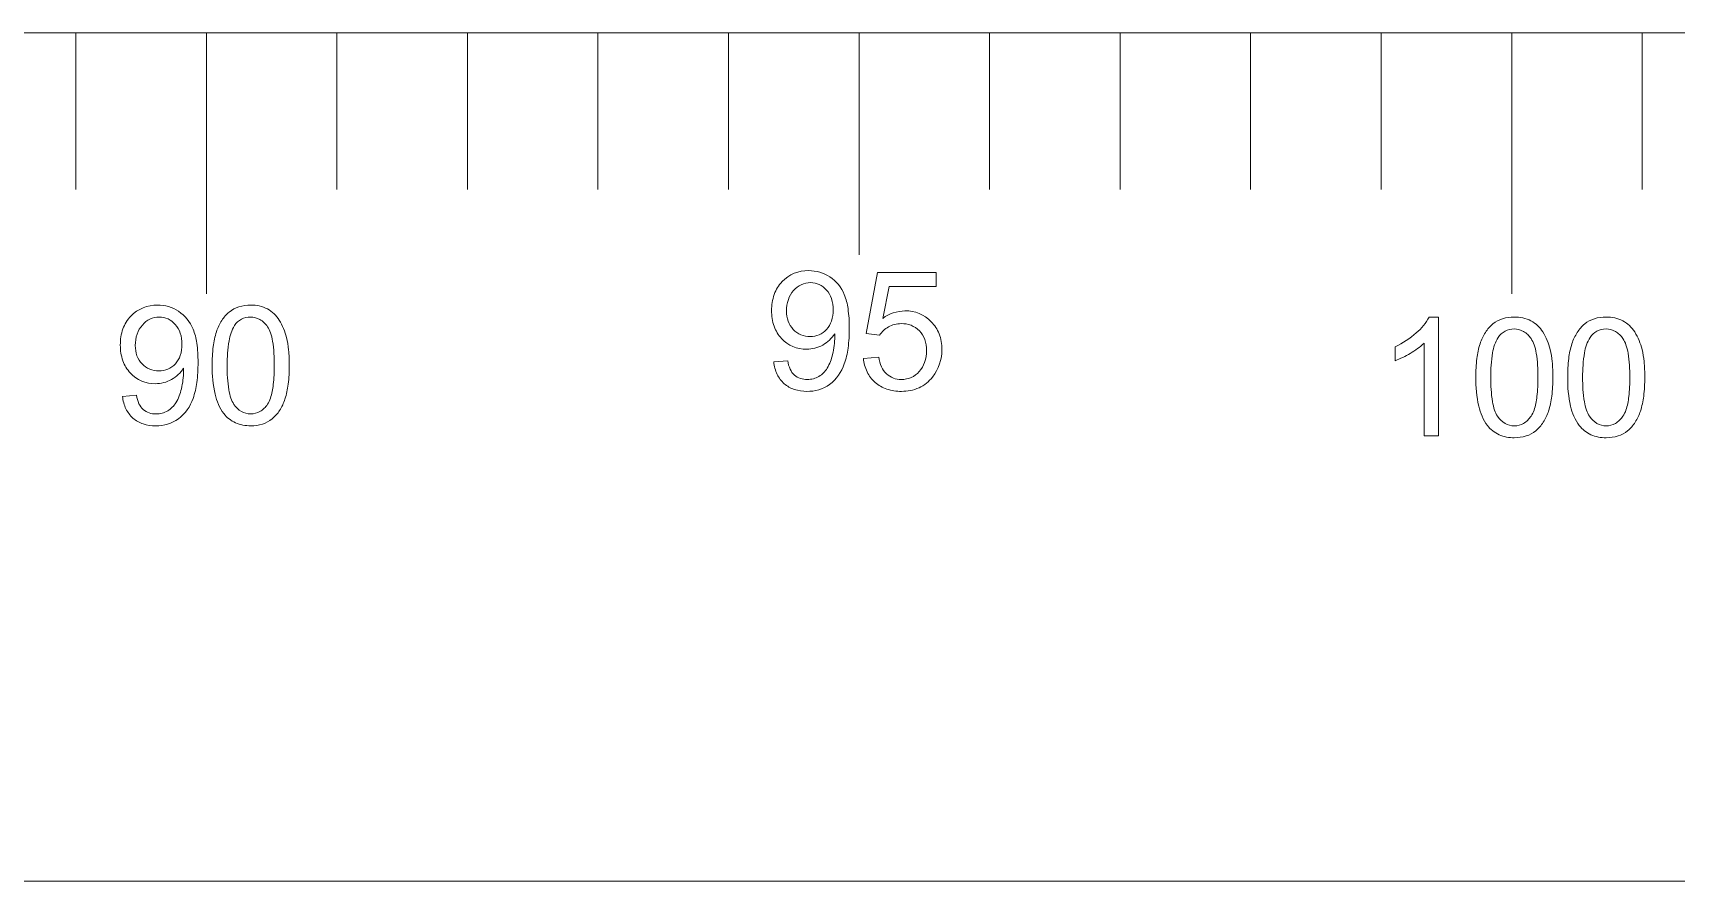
# Model space of a CAD drawing. Header units: centimetres. Extents: x -133 to 20, y 13 to 74.
# Drawn here: x -41.21 to -28.62, y 13.49 to 19.99 of the extents above; entities that cross this region are included whole.
import ezdxf

# ---------------------------------------------------------------- set-up
doc = ezdxf.new("R2010")
doc.units = ezdxf.units.CM
doc.header["$MEASUREMENT"] = 0
doc.layers.add('layer 1', color=7, linetype='Continuous')

msp = doc.modelspace()

# ---------------------------------------------------------------- linework, layer by layer
at = {"layer": 'layer 1', "color": 250, "lineweight": 9}
msp.add_open_spline([(20.11852, 13.49227), (20.11852, 13.49227), (20.11852, 19.99227), (20.11852, 19.99227), (20.11852, 19.99227), (20.11852, 19.99227), (-129.88148, 19.99227), (-129.88148, 19.99227), (-129.88148, 19.99227), (-129.88148, 19.99227), (-129.88148, 13.49227), (-129.88148, 13.49227), (-129.88148, 13.49227), (-129.88148, 13.49227), (20.11852, 13.49227), (20.11852, 13.49227)], degree=3, knots=[0, 0, 0, 0, 0.2, 0.2, 0.2, 0.2, 0.4, 0.4, 0.4, 0.4, 0.6, 0.6, 0.6, 0.6, 1, 1, 1, 1], dxfattribs=at)
at = {"layer": 'layer 1', "color": 21, "lineweight": 9}
for points in [[(-40.88148, 19.99227), (-40.88148, 19.99227), (-40.88148, 18.79227), (-40.88148, 18.79227)], [(-39.88148, 19.99227), (-39.88148, 19.99227), (-39.88148, 17.99227), (-39.88148, 17.99227)], [(-38.88148, 19.99227), (-38.88148, 19.99227), (-38.88148, 18.79227), (-38.88148, 18.79227)], [(-37.88148, 19.99227), (-37.88148, 19.99227), (-37.88148, 18.79227), (-37.88148, 18.79227)], [(-36.88148, 19.99227), (-36.88148, 19.99227), (-36.88148, 18.79227), (-36.88148, 18.79227)], [(-35.88148, 19.99227), (-35.88148, 19.99227), (-35.88148, 18.79227), (-35.88148, 18.79227)], [(-34.88148, 19.99227), (-34.88148, 19.99227), (-34.88148, 18.29227), (-34.88148, 18.29227)], [(-33.88148, 19.99227), (-33.88148, 19.99227), (-33.88148, 18.79227), (-33.88148, 18.79227)], [(-32.88148, 19.99227), (-32.88148, 19.99227), (-32.88148, 18.79227), (-32.88148, 18.79227)], [(-31.88148, 19.99227), (-31.88148, 19.99227), (-31.88148, 18.79227), (-31.88148, 18.79227)], [(-30.88148, 19.99227), (-30.88148, 19.99227), (-30.88148, 18.79227), (-30.88148, 18.79227)], [(-29.88148, 19.99227), (-29.88148, 19.99227), (-29.88148, 17.99227), (-29.88148, 17.99227)], [(-28.88148, 19.99227), (-28.88148, 19.99227), (-28.88148, 18.79227), (-28.88148, 18.79227)]]:
    msp.add_open_spline(points, degree=3, dxfattribs=at)
at = {"layer": 'layer 1', "color": 242, "lineweight": 9}
for points in [[(-35.26713, 18.17021), (-35.34391, 18.17215), (-35.41793, 18.14154), (-35.4709, 18.08594)], [(-35.1055, 18.12255), (-35.15351, 18.15401), (-35.20974, 18.1706), (-35.26713, 18.17021)], [(-34.82782, 17.68945), (-34.82782, 17.68945), (-34.7401, 18.15501), (-34.7401, 18.15501)], [(-34.7401, 18.15501), (-34.7401, 18.15501), (-34.28974, 18.15501), (-34.28974, 18.15501)], [(-34.28974, 18.15501), (-34.28974, 18.15501), (-34.28974, 18.04864), (-34.28974, 18.04864)], [(-35.4709, 18.08594), (-35.49769, 18.05786), (-35.51833, 18.02452), (-35.53151, 17.98803)], [(-35.38249, 18.01755), (-35.40057, 17.99737), (-35.41442, 17.97376), (-35.42324, 17.94814)], [(-35.25332, 18.07834), (-35.30328, 18.07831), (-35.35062, 18.05603), (-35.38249, 18.01755)], [(-35.13106, 18.0217), (-35.16131, 18.05789), (-35.20615, 18.07866), (-35.25332, 18.07834)], [(-35.09255, 17.95556), (-35.10048, 17.98012), (-35.11362, 18.00268), (-35.13106, 18.0217)], [(-34.99429, 17.98647), (-35.01691, 18.04193), (-35.05565, 18.08934), (-35.1055, 18.12255)], [(-34.65169, 18.04864), (-34.65169, 18.04864), (-34.70004, 17.80481), (-34.70004, 17.80481)], [(-34.28974, 18.04864), (-34.28974, 18.04864), (-34.65169, 18.04864), (-34.65169, 18.04864)], [(-40.25655, 17.90623), (-40.33332, 17.90818), (-40.40734, 17.87757), (-40.46032, 17.82196)], [(-40.09492, 17.85857), (-40.14292, 17.89004), (-40.19915, 17.90662), (-40.25655, 17.90623)], [(-39.63307, 17.89285), (-39.65987, 17.88425), (-39.68484, 17.87075), (-39.70672, 17.85305)], [(-39.54233, 17.90623), (-39.57309, 17.90658), (-39.60372, 17.90206), (-39.63307, 17.89285)], [(-39.41454, 17.87653), (-39.45394, 17.89709), (-39.4979, 17.90731), (-39.54233, 17.90623)], [(-35.53151, 17.98803), (-35.54545, 17.94826), (-35.55229, 17.90635), (-35.55172, 17.86421)], [(-35.42324, 17.94814), (-35.43276, 17.91976), (-35.43743, 17.88999), (-35.43706, 17.86007)], [(-35.07994, 17.86974), (-35.07951, 17.89884), (-35.08377, 17.92781), (-35.09255, 17.95556)], [(-34.96597, 17.87923), (-34.97086, 17.91603), (-34.98038, 17.95206), (-34.99429, 17.98647)], [(-34.9563, 17.73159), (-34.95588, 17.78097), (-34.95912, 17.83032), (-34.96597, 17.87923)], [(-40.46032, 17.82196), (-40.4871, 17.79389), (-40.50774, 17.76055), (-40.52093, 17.72405)], [(-40.3719, 17.75358), (-40.38998, 17.73339), (-40.40384, 17.70979), (-40.41266, 17.68416)], [(-40.24273, 17.81437), (-40.29269, 17.81434), (-40.34004, 17.79206), (-40.3719, 17.75358)], [(-40.12047, 17.75773), (-40.15073, 17.79391), (-40.19557, 17.81469), (-40.24273, 17.81437)], [(-40.08196, 17.69159), (-40.0899, 17.71614), (-40.10303, 17.7387), (-40.12047, 17.75773)], [(-39.98371, 17.7225), (-40.00633, 17.77796), (-40.04507, 17.82536), (-40.09492, 17.85857)], [(-39.76379, 17.78829), (-39.78097, 17.76125), (-39.79475, 17.73219), (-39.80481, 17.70178)], [(-39.70672, 17.85305), (-39.72896, 17.83453), (-39.74821, 17.81268), (-39.76379, 17.78829)], [(-39.54371, 17.81437), (-39.5929, 17.81514), (-39.63906, 17.79063), (-39.66597, 17.74944)], [(-39.47204, 17.7958), (-39.49386, 17.80823), (-39.5186, 17.81464), (-39.54371, 17.81437)], [(-39.41385, 17.74046), (-39.42894, 17.76296), (-39.44881, 17.78186), (-39.47204, 17.7958)], [(-39.32405, 17.79157), (-39.34612, 17.82744), (-39.37736, 17.85677), (-39.41454, 17.87653)], [(-39.26741, 17.65688), (-39.27908, 17.70448), (-39.2982, 17.74994), (-39.32405, 17.79157)], [(-35.55172, 17.86421), (-35.55227, 17.82318), (-35.54567, 17.78236), (-35.5322, 17.74359)], [(-35.43706, 17.86007), (-35.4374, 17.83346), (-35.43302, 17.807), (-35.4241, 17.78193)], [(-35.4241, 17.78193), (-35.41562, 17.75875), (-35.40239, 17.73761), (-35.38525, 17.71985)], [(-35.12968, 17.71985), (-35.11277, 17.73836), (-35.10005, 17.7603), (-35.09238, 17.78417)], [(-35.09238, 17.78417), (-35.08368, 17.81184), (-35.07948, 17.84073), (-35.07994, 17.86974)], [(-34.52943, 17.86214), (-34.59091, 17.86142), (-34.6506, 17.84136), (-34.70004, 17.80481)], [(-34.55913, 17.76405), (-34.59322, 17.76452), (-34.62683, 17.75594), (-34.65652, 17.73919)], [(-34.41891, 17.70879), (-34.45577, 17.74615), (-34.50669, 17.76622), (-34.55913, 17.76405)], [(-34.32911, 17.77925), (-34.38145, 17.83354), (-34.45403, 17.86357), (-34.52943, 17.86214)], [(-34.26755, 17.68548), (-34.28129, 17.7207), (-34.30226, 17.75264), (-34.32911, 17.77925)], [(-30.61212, 17.69339), (-30.57183, 17.72733), (-30.53831, 17.76857), (-30.51335, 17.81496)], [(-30.51335, 17.81496), (-30.51335, 17.81496), (-30.44151, 17.81496), (-30.44151, 17.81496)], [(-30.44151, 17.81496), (-30.44151, 17.81496), (-30.44151, 16.90526), (-30.44151, 16.90526)], [(-30.02569, 17.76178), (-30.04793, 17.74325), (-30.06718, 17.72141), (-30.08276, 17.69702)], [(-29.95204, 17.80158), (-29.97883, 17.79297), (-30.0038, 17.77948), (-30.02569, 17.76178)], [(-29.86129, 17.81496), (-29.89205, 17.81531), (-29.92268, 17.81079), (-29.95204, 17.80158)], [(-29.7335, 17.78526), (-29.7729, 17.80582), (-29.81687, 17.81604), (-29.86129, 17.81496)], [(-29.64302, 17.7003), (-29.66508, 17.73617), (-29.69632, 17.76549), (-29.7335, 17.78526)], [(-29.32182, 17.76178), (-29.34407, 17.74325), (-29.36332, 17.72141), (-29.3789, 17.69702)], [(-29.24817, 17.80158), (-29.27497, 17.79297), (-29.29994, 17.77948), (-29.32182, 17.76178)], [(-29.15743, 17.81496), (-29.18819, 17.81531), (-29.21882, 17.81079), (-29.24817, 17.80158)], [(-29.02964, 17.78526), (-29.06904, 17.80582), (-29.11301, 17.81604), (-29.15743, 17.81496)], [(-28.93916, 17.7003), (-28.96122, 17.73617), (-28.99246, 17.76549), (-29.02964, 17.78526)], [(-40.52093, 17.72405), (-40.53487, 17.68428), (-40.54171, 17.64237), (-40.54113, 17.60024)], [(-40.41266, 17.68416), (-40.42218, 17.65579), (-40.42685, 17.62602), (-40.42647, 17.59609)], [(-40.06936, 17.60576), (-40.06892, 17.63486), (-40.07318, 17.66384), (-40.08196, 17.69159)], [(-39.95539, 17.61526), (-39.96027, 17.65206), (-39.96979, 17.68809), (-39.98371, 17.7225)], [(-39.80481, 17.70178), (-39.81675, 17.66473), (-39.82497, 17.62657), (-39.82933, 17.58789)], [(-39.70828, 17.63167), (-39.71871, 17.56948), (-39.7235, 17.50649), (-39.72261, 17.44344)], [(-39.66597, 17.74944), (-39.68779, 17.7134), (-39.70218, 17.67335), (-39.70828, 17.63167)], [(-39.39078, 17.69395), (-39.39631, 17.71044), (-39.40407, 17.72608), (-39.41385, 17.74046)], [(-39.37439, 17.62899), (-39.37807, 17.65106), (-39.38355, 17.67278), (-39.39078, 17.69395)], [(-39.36135, 17.44344), (-39.36044, 17.50555), (-39.3648, 17.56762), (-39.37439, 17.62898)], [(-39.25187, 17.56415), (-39.25459, 17.59542), (-39.25979, 17.62643), (-39.26741, 17.65688)], [(-35.5322, 17.74359), (-35.51969, 17.70851), (-35.49999, 17.67642), (-35.47436, 17.64939)], [(-35.47436, 17.64939), (-35.42526, 17.59639), (-35.35595, 17.56676), (-35.28371, 17.56788)], [(-35.38525, 17.71985), (-35.35201, 17.68447), (-35.3053, 17.66488), (-35.25677, 17.66597)], [(-35.25677, 17.66597), (-35.20859, 17.66462), (-35.16221, 17.68429), (-35.12968, 17.71985)], [(-35.15938, 17.60035), (-35.12207, 17.62106), (-35.09049, 17.65073), (-35.06751, 17.68669)], [(-35.08409, 17.52851), (-35.07301, 17.57302), (-35.06745, 17.61872), (-35.06751, 17.66458)], [(-35.06751, 17.66459), (-35.06751, 17.66459), (-35.06751, 17.68669), (-35.06751, 17.68669)], [(-34.96571, 17.57609), (-34.95908, 17.62765), (-34.95593, 17.6796), (-34.9563, 17.73158)], [(-34.72352, 17.67564), (-34.72352, 17.67564), (-34.82782, 17.68945), (-34.82782, 17.68945)], [(-34.65652, 17.73919), (-34.68372, 17.7238), (-34.70672, 17.70198), (-34.72352, 17.67564)], [(-34.3785, 17.64335), (-34.38714, 17.6678), (-34.40091, 17.69012), (-34.41891, 17.70879)], [(-34.36503, 17.55821), (-34.36458, 17.58716), (-34.36913, 17.61596), (-34.3785, 17.64335)], [(-34.24691, 17.56788), (-34.24639, 17.60803), (-34.25339, 17.64791), (-34.26755, 17.68548)], [(-30.77514, 17.58702), (-30.71596, 17.61445), (-30.66106, 17.65028), (-30.61212, 17.69339)], [(-30.08276, 17.69702), (-30.09993, 17.66998), (-30.11371, 17.64092), (-30.12377, 17.6105)], [(-29.98493, 17.65817), (-30.00675, 17.62213), (-30.02114, 17.58208), (-30.02724, 17.5404)], [(-29.86267, 17.7231), (-29.91187, 17.72387), (-29.95802, 17.69936), (-29.98493, 17.65817)], [(-29.79101, 17.70453), (-29.81283, 17.71696), (-29.83756, 17.72337), (-29.86267, 17.7231)], [(-29.73281, 17.64919), (-29.7479, 17.67169), (-29.76777, 17.69059), (-29.79101, 17.70453)], [(-29.70975, 17.60268), (-29.71527, 17.61916), (-29.72303, 17.63481), (-29.73281, 17.64919)], [(-29.58638, 17.56561), (-29.59804, 17.61321), (-29.61716, 17.65867), (-29.64302, 17.7003)], [(-29.3789, 17.69702), (-29.39607, 17.66998), (-29.40985, 17.64092), (-29.41991, 17.6105)], [(-29.28107, 17.65817), (-29.30289, 17.62213), (-29.31728, 17.58208), (-29.32338, 17.5404)], [(-29.15881, 17.7231), (-29.20801, 17.72387), (-29.25416, 17.69936), (-29.28107, 17.65817)], [(-29.08715, 17.70453), (-29.10897, 17.71696), (-29.1337, 17.72337), (-29.15881, 17.7231)], [(-29.02895, 17.64919), (-29.04404, 17.67169), (-29.06391, 17.69059), (-29.08715, 17.70453)], [(-29.00589, 17.60268), (-29.01141, 17.61916), (-29.01917, 17.63481), (-29.02895, 17.64919)], [(-28.88251, 17.56561), (-28.89418, 17.61321), (-28.9133, 17.65867), (-28.93916, 17.7003)], [(-40.54113, 17.60024), (-40.54169, 17.5592), (-40.53508, 17.51838), (-40.52162, 17.47962)], [(-40.42647, 17.59609), (-40.42682, 17.56948), (-40.42243, 17.54303), (-40.41352, 17.51795)], [(-40.41352, 17.51795), (-40.40503, 17.49478), (-40.3918, 17.47363), (-40.37466, 17.45587)], [(-40.11909, 17.45587), (-40.10218, 17.47439), (-40.08946, 17.49633), (-40.08179, 17.5202)], [(-40.08179, 17.5202), (-40.07309, 17.54787), (-40.0689, 17.57676), (-40.06936, 17.60576)], [(-39.94572, 17.46762), (-39.9453, 17.517), (-39.94853, 17.56635), (-39.95539, 17.61526)], [(-39.82933, 17.58789), (-39.83493, 17.53995), (-39.83758, 17.49171), (-39.83727, 17.44344)], [(-39.24669, 17.44344), (-39.24649, 17.48373), (-39.24821, 17.52401), (-39.25187, 17.56414)], [(-35.28371, 17.56788), (-35.24014, 17.56765), (-35.19727, 17.57885), (-35.15938, 17.60035)], [(-35.12553, 17.42214), (-35.10619, 17.45519), (-35.09221, 17.49109), (-35.08409, 17.52851)], [(-34.99429, 17.45529), (-34.98043, 17.49441), (-34.97084, 17.53491), (-34.96571, 17.57609)], [(-34.84786, 17.49812), (-34.84786, 17.49812), (-34.73112, 17.50779), (-34.73112, 17.50779)], [(-34.73112, 17.50779), (-34.72774, 17.48206), (-34.7207, 17.45694), (-34.71023, 17.43319)], [(-34.37902, 17.46704), (-34.36931, 17.49644), (-34.36458, 17.52725), (-34.36503, 17.55821)], [(-34.31875, 17.35514), (-34.27059, 17.41543), (-34.24517, 17.49074), (-34.24691, 17.56788)], [(-30.77514, 17.47996), (-30.77514, 17.47996), (-30.77514, 17.58702), (-30.77514, 17.58702)], [(-30.77514, 17.47996), (-30.73464, 17.49538), (-30.69558, 17.51433), (-30.6584, 17.5366)], [(-30.6584, 17.5366), (-30.62053, 17.55856), (-30.5851, 17.5845), (-30.55272, 17.61396)], [(-30.55272, 16.90526), (-30.55272, 16.90526), (-30.55272, 17.61396), (-30.55272, 17.61396)], [(-30.12377, 17.6105), (-30.13572, 17.57345), (-30.14393, 17.5353), (-30.14829, 17.49662)], [(-30.02724, 17.5404), (-30.03767, 17.47821), (-30.04247, 17.41521), (-30.04157, 17.35217)], [(-29.69335, 17.53772), (-29.69703, 17.55978), (-29.70252, 17.58151), (-29.70975, 17.60268)], [(-29.68032, 17.35217), (-29.6794, 17.41427), (-29.68376, 17.47635), (-29.69335, 17.53771)], [(-29.57083, 17.47288), (-29.57356, 17.50415), (-29.57875, 17.53516), (-29.58638, 17.56561)], [(-29.41991, 17.6105), (-29.43185, 17.57345), (-29.44007, 17.5353), (-29.44443, 17.49662)], [(-29.32338, 17.5404), (-29.33381, 17.47821), (-29.33861, 17.41521), (-29.33771, 17.35217)], [(-28.98949, 17.53772), (-28.99317, 17.55978), (-28.99865, 17.58151), (-29.00589, 17.60268)], [(-28.97646, 17.35217), (-28.97554, 17.41427), (-28.9799, 17.47635), (-28.98949, 17.53771)], [(-28.86697, 17.47288), (-28.86969, 17.50415), (-28.87489, 17.53516), (-28.88251, 17.56561)], [(-40.52162, 17.47962), (-40.50911, 17.44453), (-40.4894, 17.41245), (-40.46377, 17.38542)], [(-40.46377, 17.38542), (-40.41467, 17.33242), (-40.34536, 17.30278), (-40.27313, 17.30391)], [(-40.37466, 17.45587), (-40.34142, 17.4205), (-40.29472, 17.40091), (-40.24619, 17.402)], [(-40.24619, 17.402), (-40.19801, 17.40065), (-40.15162, 17.42031), (-40.11909, 17.45587)], [(-40.14879, 17.33638), (-40.11148, 17.35709), (-40.07991, 17.38676), (-40.05693, 17.42272)], [(-40.0735, 17.26454), (-40.06243, 17.30905), (-40.05686, 17.35475), (-40.05693, 17.40061)], [(-40.05693, 17.40061), (-40.05693, 17.40061), (-40.05693, 17.42272), (-40.05693, 17.42272)], [(-39.95513, 17.31211), (-39.94849, 17.36367), (-39.94535, 17.41562), (-39.94572, 17.46761)], [(-39.83727, 17.44344), (-39.83846, 17.36943), (-39.83099, 17.29554), (-39.81499, 17.22327)], [(-39.72261, 17.44344), (-39.72351, 17.38114), (-39.71918, 17.31886), (-39.70966, 17.25729)], [(-39.36886, 17.29683), (-39.3635, 17.34551), (-39.36099, 17.39446), (-39.36135, 17.44343)], [(-39.25498, 17.29933), (-39.24916, 17.34714), (-39.24639, 17.39527), (-39.24669, 17.44343)], [(-35.53514, 17.47049), (-35.53514, 17.47049), (-35.42808, 17.48016), (-35.42808, 17.48016)], [(-35.53514, 17.47049), (-35.53145, 17.43744), (-35.52238, 17.40521), (-35.50829, 17.37508)], [(-35.50829, 17.37508), (-35.49543, 17.34809), (-35.47732, 17.32394), (-35.45501, 17.30402)], [(-35.42808, 17.48016), (-35.42471, 17.45764), (-35.41829, 17.43568), (-35.40899, 17.41489)], [(-35.40899, 17.41489), (-35.40147, 17.39801), (-35.39056, 17.38285), (-35.37696, 17.37033)], [(-35.18839, 17.35997), (-35.16276, 17.37536), (-35.1412, 17.39668), (-35.12553, 17.42214)], [(-35.10688, 17.2985), (-35.0543, 17.33811), (-35.01502, 17.39281), (-34.99429, 17.45529)], [(-34.84786, 17.49812), (-34.84473, 17.46223), (-34.83526, 17.42718), (-34.81988, 17.3946)], [(-34.81988, 17.3946), (-34.8051, 17.36402), (-34.78431, 17.33674), (-34.75875, 17.31438)], [(-34.71023, 17.43319), (-34.70116, 17.41282), (-34.68806, 17.39449), (-34.67172, 17.37931)], [(-34.67172, 17.37931), (-34.64033, 17.35098), (-34.59933, 17.33566), (-34.55706, 17.33649)], [(-34.55706, 17.33649), (-34.50511, 17.33574), (-34.45542, 17.35768), (-34.42098, 17.39658)], [(-34.42098, 17.39658), (-34.40219, 17.41685), (-34.38789, 17.44086), (-34.37902, 17.46704)], [(-30.14829, 17.49662), (-30.15389, 17.44868), (-30.15654, 17.40044), (-30.15624, 17.35217)], [(-29.56565, 17.35217), (-29.56545, 17.39246), (-29.56718, 17.43274), (-29.57083, 17.47287)], [(-29.44443, 17.49662), (-29.45003, 17.44868), (-29.45268, 17.40044), (-29.45237, 17.35217)], [(-28.86179, 17.35217), (-28.86159, 17.39246), (-28.86332, 17.43274), (-28.86697, 17.47287)], [(-40.27313, 17.30391), (-40.22956, 17.30368), (-40.18669, 17.31487), (-40.14879, 17.33638)], [(-40.11495, 17.15817), (-40.09561, 17.19122), (-40.08162, 17.22712), (-40.0735, 17.26454)], [(-39.98371, 17.19132), (-39.96984, 17.23043), (-39.96026, 17.27093), (-39.95513, 17.31211)], [(-39.70966, 17.25729), (-39.70602, 17.23521), (-39.7006, 17.21346), (-39.69347, 17.19225)], [(-39.39108, 17.19254), (-39.37992, 17.2264), (-39.37247, 17.26136), (-39.36886, 17.29683)], [(-39.27985, 17.18579), (-39.26787, 17.22274), (-39.25954, 17.26077), (-39.25498, 17.29933)], [(-35.45501, 17.30402), (-35.43225, 17.28437), (-35.40585, 17.26938), (-35.37731, 17.2599)], [(-35.37731, 17.2599), (-35.34619, 17.24983), (-35.31365, 17.24491), (-35.28095, 17.24531)], [(-35.37696, 17.37033), (-35.34932, 17.34729), (-35.31415, 17.33525), (-35.27819, 17.33649)], [(-35.28095, 17.24531), (-35.21873, 17.24395), (-35.15772, 17.26259), (-35.10688, 17.2985)], [(-35.27819, 17.33649), (-35.24665, 17.33579), (-35.21555, 17.34393), (-35.18839, 17.35997)], [(-34.75875, 17.31438), (-34.73259, 17.2913), (-34.70209, 17.27366), (-34.66904, 17.26249)], [(-34.66904, 17.26249), (-34.63292, 17.25062), (-34.59508, 17.24482), (-34.55706, 17.24531)], [(-34.55706, 17.24531), (-34.51052, 17.24451), (-34.46438, 17.25388), (-34.42184, 17.27277)], [(-34.42184, 17.27277), (-34.38142, 17.29163), (-34.34608, 17.31987), (-34.31875, 17.35514)], [(-30.15624, 17.35217), (-30.15743, 17.27816), (-30.14995, 17.20427), (-30.13396, 17.132)], [(-30.04157, 17.35217), (-30.04248, 17.28986), (-30.03814, 17.22759), (-30.02862, 17.16602)], [(-29.68782, 17.20556), (-29.68246, 17.25424), (-29.67996, 17.30319), (-29.68032, 17.35216)], [(-29.57394, 17.20806), (-29.56813, 17.25587), (-29.56536, 17.304), (-29.56565, 17.35216)], [(-29.45237, 17.35217), (-29.45357, 17.27816), (-29.44609, 17.20427), (-29.4301, 17.132)], [(-29.33771, 17.35217), (-29.33861, 17.28986), (-29.33428, 17.22759), (-29.32476, 17.16602)], [(-28.98396, 17.20556), (-28.9786, 17.25424), (-28.9761, 17.30319), (-28.97645, 17.35216)], [(-28.87008, 17.20806), (-28.86426, 17.25587), (-28.8615, 17.304), (-28.86179, 17.35216)], [(-40.52456, 17.20652), (-40.52456, 17.20652), (-40.41749, 17.21619), (-40.41749, 17.21619)], [(-40.52456, 17.20652), (-40.52086, 17.17346), (-40.51179, 17.14124), (-40.4977, 17.11111)], [(-40.41749, 17.21619), (-40.41413, 17.19366), (-40.40771, 17.1717), (-40.39841, 17.15091)], [(-40.39841, 17.15091), (-40.39088, 17.13403), (-40.37998, 17.11887), (-40.36638, 17.10636)], [(-40.1778, 17.096), (-40.15217, 17.11138), (-40.13061, 17.1327), (-40.11495, 17.15816)], [(-40.0963, 17.03452), (-40.04371, 17.07414), (-40.00444, 17.12883), (-39.98371, 17.19132)], [(-39.81499, 17.22327), (-39.80366, 17.16948), (-39.78087, 17.11877), (-39.74817, 17.07459)], [(-39.69347, 17.19225), (-39.68804, 17.17579), (-39.68042, 17.16015), (-39.6708, 17.14573)], [(-39.6708, 17.14573), (-39.65565, 17.1235), (-39.63585, 17.10483), (-39.61278, 17.09099)], [(-39.47187, 17.09082), (-39.44862, 17.10479), (-39.42879, 17.12379), (-39.41385, 17.14642)], [(-39.41385, 17.14642), (-39.40421, 17.16069), (-39.39654, 17.17621), (-39.39108, 17.19254)], [(-39.32034, 17.09928), (-39.3032, 17.12627), (-39.28959, 17.15534), (-39.27985, 17.18579)], [(-30.13396, 17.132), (-30.12263, 17.07821), (-30.09983, 17.0275), (-30.06713, 16.98332)], [(-30.02862, 17.16602), (-30.02498, 17.14394), (-30.01957, 17.12219), (-30.01243, 17.10098)], [(-29.71004, 17.10127), (-29.69888, 17.13512), (-29.69143, 17.17009), (-29.68782, 17.20556)], [(-29.59881, 17.09452), (-29.58684, 17.13147), (-29.57851, 17.1695), (-29.57394, 17.20806)], [(-29.4301, 17.132), (-29.41877, 17.07821), (-29.39597, 17.0275), (-29.36327, 16.98332)], [(-29.32476, 17.16602), (-29.32112, 17.14394), (-29.31571, 17.12219), (-29.30857, 17.10098)], [(-29.00618, 17.10127), (-28.99502, 17.13512), (-28.98757, 17.17009), (-28.98396, 17.20556)], [(-28.89495, 17.09452), (-28.88298, 17.13147), (-28.87465, 17.1695), (-28.87008, 17.20806)], [(-40.4977, 17.11111), (-40.48484, 17.08412), (-40.46673, 17.05996), (-40.44443, 17.04005)], [(-40.44443, 17.04005), (-40.42167, 17.02039), (-40.39526, 17.0054), (-40.36672, 16.99593)], [(-40.36638, 17.10636), (-40.33873, 17.08332), (-40.30357, 17.07127), (-40.2676, 17.07251)], [(-40.27036, 16.98134), (-40.20814, 16.97997), (-40.14713, 16.99862), (-40.0963, 17.03452)], [(-40.2676, 17.07251), (-40.23606, 17.07182), (-40.20496, 17.07995), (-40.1778, 17.096)], [(-39.74817, 17.07459), (-39.72454, 17.0445), (-39.69404, 17.02052), (-39.65923, 17.00465)], [(-39.65923, 17.00465), (-39.62238, 16.9886), (-39.58251, 16.98065), (-39.54233, 16.98134)], [(-39.61278, 17.09099), (-39.59135, 17.0787), (-39.56703, 17.07232), (-39.54233, 17.07251)], [(-39.54233, 17.07251), (-39.51763, 17.07226), (-39.49332, 17.07858), (-39.47187, 17.09082)], [(-39.45132, 16.99472), (-39.42456, 17.00323), (-39.39966, 17.01674), (-39.37793, 17.03452)], [(-39.37793, 17.03452), (-39.35544, 17.05293), (-39.336, 17.07479), (-39.32034, 17.09928)], [(-30.01243, 17.10098), (-30.007, 17.08452), (-29.99938, 17.06888), (-29.98977, 17.05446)], [(-29.98977, 17.05446), (-29.97461, 17.03223), (-29.95482, 17.01356), (-29.93175, 16.99972)], [(-29.93175, 16.99972), (-29.91031, 16.98743), (-29.886, 16.98105), (-29.86129, 16.98124)], [(-29.86129, 16.98124), (-29.8366, 16.98099), (-29.81228, 16.98731), (-29.79083, 16.99955)], [(-29.79083, 16.99955), (-29.76758, 17.01352), (-29.74776, 17.03252), (-29.73281, 17.05515)], [(-29.73281, 17.05515), (-29.72317, 17.06942), (-29.71551, 17.08494), (-29.71004, 17.10127)], [(-29.69689, 16.94325), (-29.6744, 16.96166), (-29.65496, 16.98352), (-29.6393, 17.00801)], [(-29.6393, 17.00801), (-29.62216, 17.035), (-29.60855, 17.06407), (-29.59881, 17.09452)], [(-29.30857, 17.10098), (-29.30314, 17.08452), (-29.29552, 17.06888), (-29.28591, 17.05446)], [(-29.28591, 17.05446), (-29.27075, 17.03223), (-29.25096, 17.01356), (-29.22788, 16.99972)], [(-29.22788, 16.99972), (-29.20645, 16.98743), (-29.18214, 16.98105), (-29.15743, 16.98124)], [(-29.15743, 16.98124), (-29.13274, 16.98099), (-29.10842, 16.98731), (-29.08697, 16.99955)], [(-29.08697, 16.99955), (-29.06372, 17.01352), (-29.0439, 17.03252), (-29.02895, 17.05515)], [(-29.02895, 17.05515), (-29.01931, 17.06942), (-29.01165, 17.08494), (-29.00618, 17.10127)], [(-28.99303, 16.94325), (-28.97054, 16.96166), (-28.9511, 16.98352), (-28.93544, 17.00801)], [(-28.93544, 17.00801), (-28.9183, 17.035), (-28.90469, 17.06407), (-28.89495, 17.09452)], [(-40.36672, 16.99593), (-40.33561, 16.98586), (-40.30306, 16.98093), (-40.27036, 16.98134)], [(-39.54233, 16.98134), (-39.51148, 16.981), (-39.48077, 16.98552), (-39.45132, 16.99472)], [(-30.44151, 16.90526), (-30.44151, 16.90526), (-30.55272, 16.90526), (-30.55272, 16.90526)], [(-30.06713, 16.98332), (-30.0435, 16.95323), (-30.01301, 16.92924), (-29.9782, 16.91338)], [(-29.9782, 16.91338), (-29.94134, 16.89733), (-29.90148, 16.88938), (-29.86129, 16.89007)], [(-29.86129, 16.89007), (-29.83044, 16.88973), (-29.79973, 16.89425), (-29.77029, 16.90345)], [(-29.77029, 16.90345), (-29.74353, 16.91196), (-29.71862, 16.92547), (-29.69689, 16.94325)], [(-29.36327, 16.98332), (-29.33964, 16.95323), (-29.30914, 16.92924), (-29.27434, 16.91338)], [(-29.27434, 16.91338), (-29.23748, 16.89733), (-29.19762, 16.88938), (-29.15743, 16.89007)], [(-29.15743, 16.89007), (-29.12658, 16.88973), (-29.09587, 16.89425), (-29.06642, 16.90345)], [(-29.06642, 16.90345), (-29.03967, 16.91196), (-29.01476, 16.92547), (-28.99303, 16.94325)]]:
    msp.add_open_spline(points, degree=3, dxfattribs=at)

doc.saveas('drawing.dxf')
